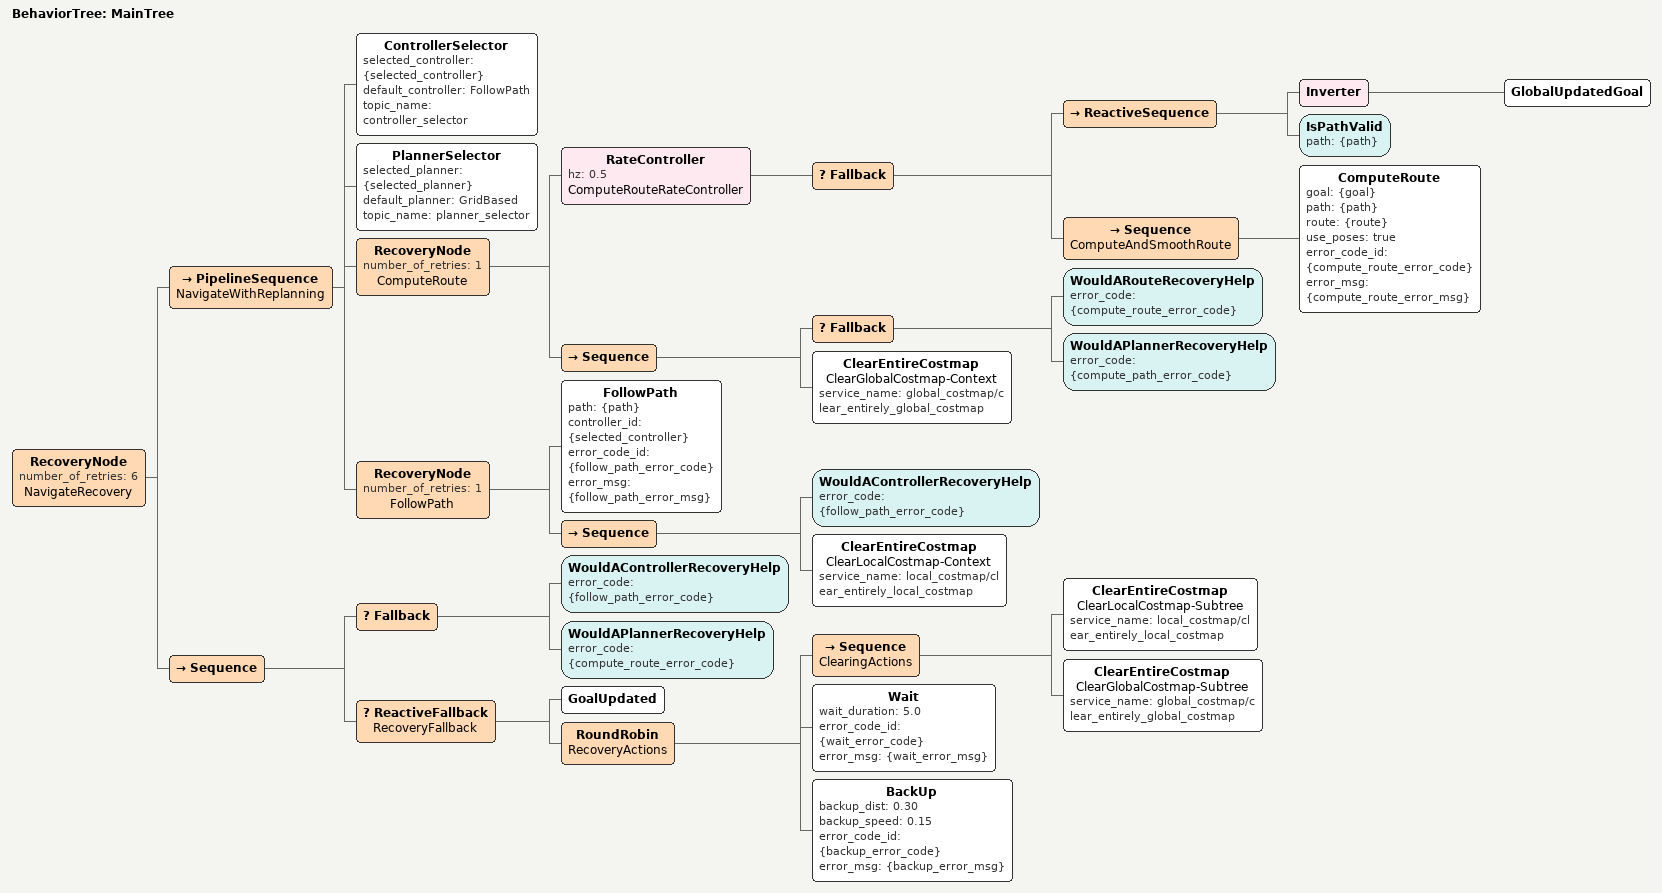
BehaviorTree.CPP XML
<root BTCPP_format="4" main_tree_to_execute="MainTree">
  <BehaviorTree ID="MainTree">
    <RecoveryNode number_of_retries="6" name="NavigateRecovery">
      <PipelineSequence name="NavigateWithReplanning">
        <ControllerSelector selected_controller="{selected_controller}" default_controller="FollowPath" topic_name="controller_selector"/>
        <PlannerSelector selected_planner="{selected_planner}" default_planner="GridBased" topic_name="planner_selector"/>
        <RecoveryNode number_of_retries="1" name="ComputeRoute">
          <RateController hz="0.5" name="ComputeRouteRateController">
              <Fallback>
                <!-- Compute a new route if a new goal is found or the path is no longer valid -->
                <ReactiveSequence>
                  <Inverter>
                    <GlobalUpdatedGoal/>
                  </Inverter>
                  <IsPathValid path="{path}"/>
                </ReactiveSequence>
                <Sequence name="ComputeAndSmoothRoute">
                  <!-- Compute the route -->
                  <ComputeRoute goal="{goal}" path="{path}" route="{route}" use_poses="true" error_code_id="{compute_route_error_code}" error_msg="{compute_route_error_msg}"/>
                </Sequence>
              </Fallback>
            </RateController>
          <Sequence>
            <Fallback>
              <WouldARouteRecoveryHelp error_code="{compute_route_error_code}"/>
              <WouldAPlannerRecoveryHelp error_code="{compute_path_error_code}"/>
            </Fallback>
            <ClearEntireCostmap name="ClearGlobalCostmap-Context" service_name="global_costmap/clear_entirely_global_costmap"/>
          </Sequence>
        </RecoveryNode>
        <RecoveryNode number_of_retries="1" name="FollowPath">
          <FollowPath path="{path}" controller_id="{selected_controller}" error_code_id="{follow_path_error_code}" error_msg="{follow_path_error_msg}"/>
          <Sequence>
            <WouldAControllerRecoveryHelp error_code="{follow_path_error_code}"/>
            <ClearEntireCostmap name="ClearLocalCostmap-Context" service_name="local_costmap/clear_entirely_local_costmap"/>
          </Sequence>
        </RecoveryNode>
      </PipelineSequence>
      <Sequence>
        <Fallback>
          <WouldAControllerRecoveryHelp error_code="{follow_path_error_code}"/>
          <WouldAPlannerRecoveryHelp error_code="{compute_route_error_code}"/>
        </Fallback>
        <ReactiveFallback name="RecoveryFallback">
          <GoalUpdated/>
          <RoundRobin name="RecoveryActions">
            <Sequence name="ClearingActions">
              <ClearEntireCostmap name="ClearLocalCostmap-Subtree" service_name="local_costmap/clear_entirely_local_costmap"/>
              <ClearEntireCostmap name="ClearGlobalCostmap-Subtree" service_name="global_costmap/clear_entirely_global_costmap"/>
            </Sequence>
            <Wait wait_duration="5.0" error_code_id="{wait_error_code}" error_msg="{wait_error_msg}"/>
            <BackUp backup_dist="0.30" backup_speed="0.15" error_code_id="{backup_error_code}" error_msg="{backup_error_msg}"/>
          </RoundRobin>
        </ReactiveFallback>
      </Sequence>
    </RecoveryNode>
  </BehaviorTree>
</root>
